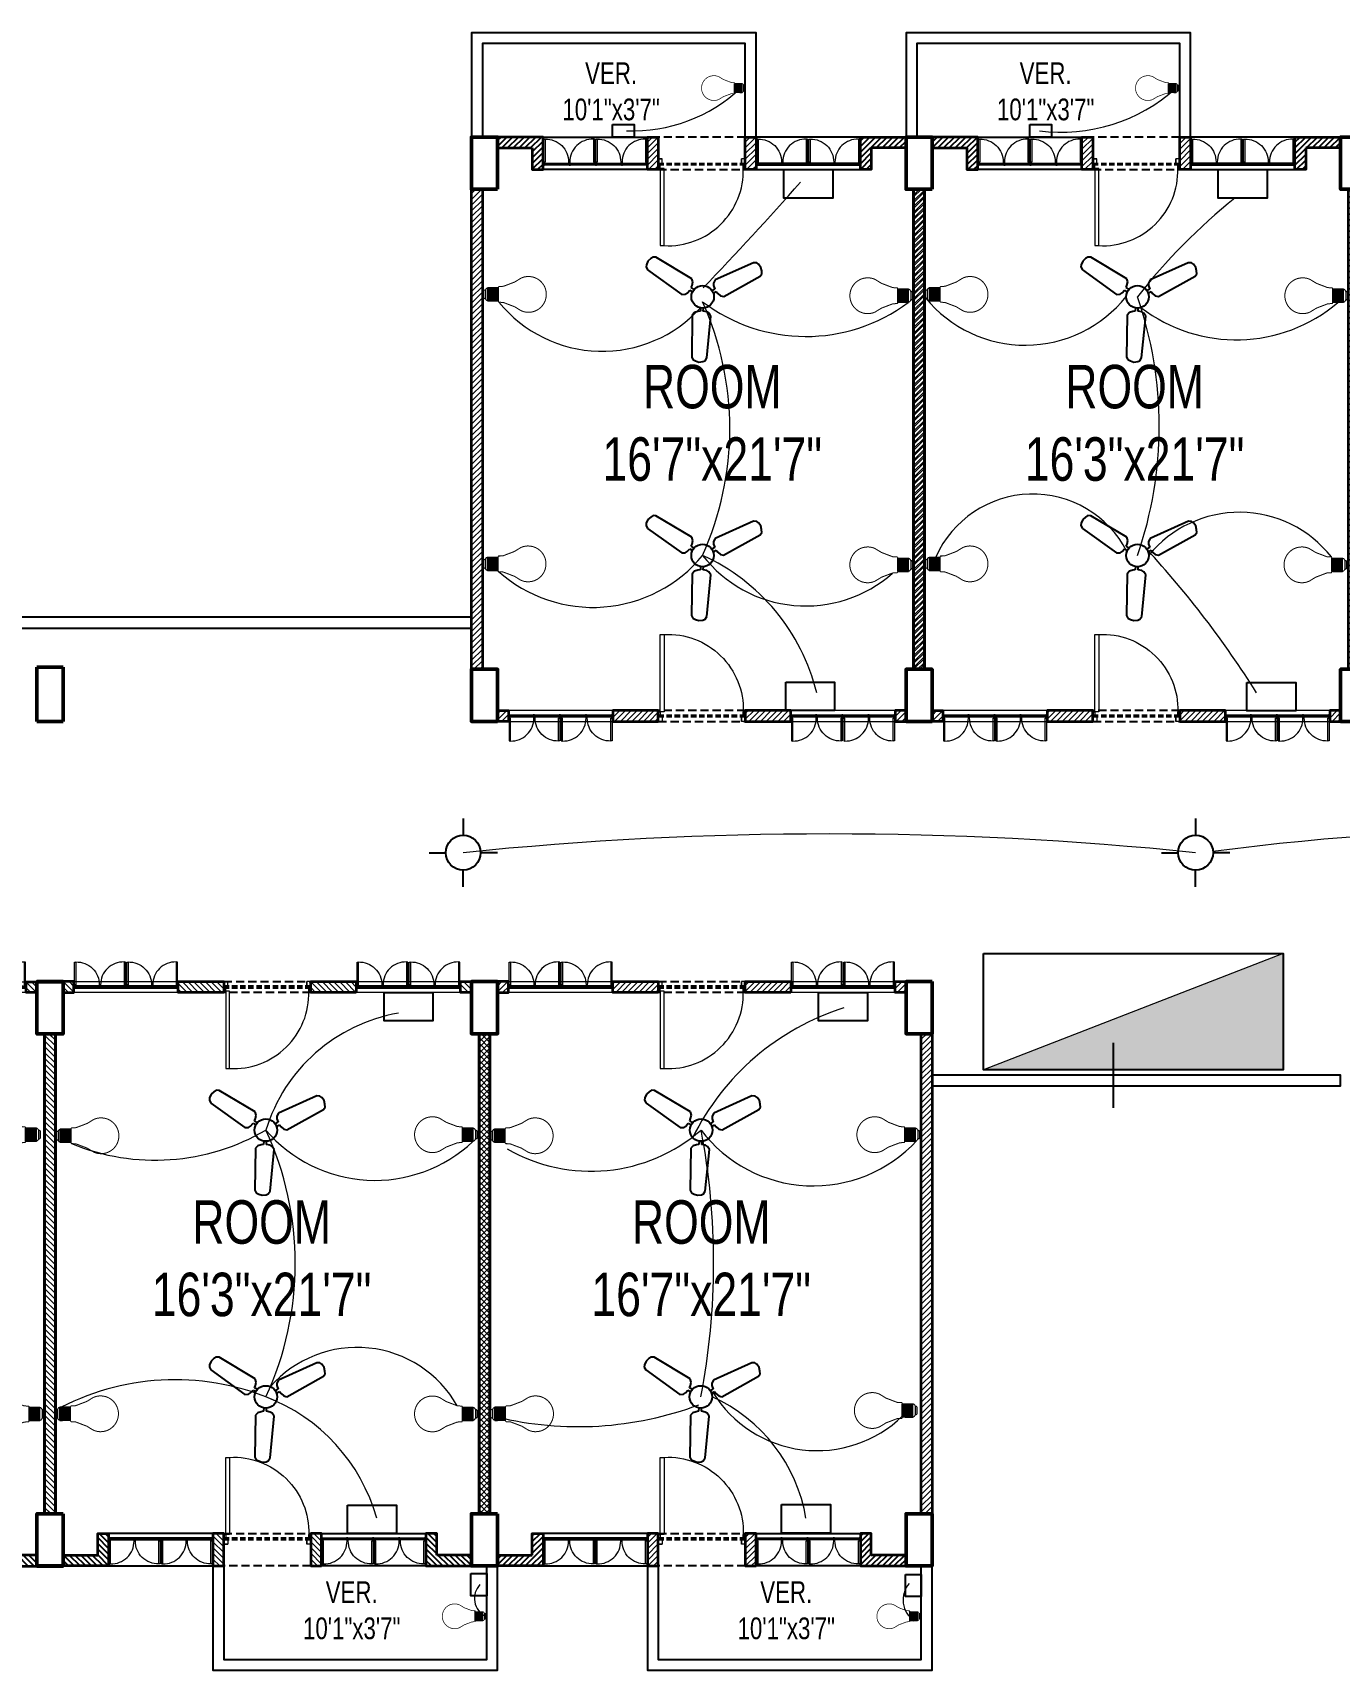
# Model space of a CAD drawing. Header units: inches. Extents: x -20263 to 10253, y -4567 to 3195.
# Drawn here: x -12902 to -12300, y 62 to 815 of the extents above; entities that cross this region are included whole.
import ezdxf

# ---------------------------------------------------------------- set-up
doc = ezdxf.new("R2010")
doc.units = ezdxf.units.IN
doc.header["$MEASUREMENT"] = 0
doc.linetypes.add('ACAD_ISO02W100', pattern=[15, 12, -3])
doc.linetypes.add('DASHED2', pattern=[0.375, 0.25, -0.125])
for name, color, linetype, lineweight in [('A-TEXT', 7, 'Continuous', 5), ('ar-DOOR-WOOD', 44, 'Continuous', 0), ('column', 1, 'Continuous', 50), ('e conduit 1', 90, 'Continuous', 5), ('e conduit 2', 210, 'Continuous', 5), ('Main Wall', 250, 'Continuous', 13), ('walll', 7, 'Continuous', 30)]:
    doc.layers.add(name, color=color, linetype=linetype, lineweight=lineweight)
doc.layers.add('hatch brick', color=32, linetype='Continuous', lineweight=0, transparency=0.4)
doc.layers.add('liveline', color=1, linetype='Continuous')
doc.styles.add('SIMPLE', font='romantic.ttf')
pattern_1 = [(45, (-68292.0052, -18580.3146), (-1.325825215, 1.325825215), [])]
pattern_2 = [(45, (-1510989.8666, -132466.5966), (-1.3258252147, 1.3258252147), [])]

# ---------------------------------------------------------------- blocks, each defined once
blk = doc.blocks.new('DOOR_45')
at = {"layer": 'ar-DOOR-WOOD'}
for p, q in [((-11008.75, 15426.44), (-11008.75, 15424.44)), ((-10968.75, 15426.44), (-11008.75, 15426.44)), ((-10968.75, 15427.44), (-10963.75, 15427.44)), ((-10968.75, 15427.44), (-10968.75, 15426.44)), ((-10968.75, 15424.44), (-10968.75, 15426.44)), ((-10968.75, 15426.44), (-10966.75, 15426.44)), ((-10966.75, 15426.44), (-10966.75, 15425.44)), ((-10966.75, 15425.44), (-10963.75, 15425.44)), ((-10963.75, 15427.44), (-10963.75, 15425.44)), ((-11008.75, 15424.44), (-10968.75, 15424.44)), ((-10968.75, 15382.44), (-10968.75, 15383.44)), ((-10968.75, 15383.44), (-10966.75, 15383.44)), ((-10968.75, 15382.44), (-10963.75, 15382.44)), ((-10966.75, 15384.44), (-10963.75, 15384.44)), ((-10966.75, 15383.44), (-10966.75, 15384.44)), ((-10963.75, 15382.44), (-10963.75, 15384.44))]:
    blk.add_line(p, q, dxfattribs=at)
for points in [[(-10968.75, 15426.44), (-11008.75, 15426.44), (-11008.75, 15424.44), (-10968.75, 15424.44)], [(-10963.75, 15427.44), (-10968.75, 15427.44), (-10968.75, 15426.44), (-10966.75, 15426.44), (-10966.75, 15425.44), (-10963.75, 15425.44)], [(-10968.75, 15383.44), (-10968.75, 15382.44), (-10963.75, 15382.44), (-10963.75, 15384.44), (-10966.75, 15384.44), (-10966.75, 15383.44)]]:
    blk.add_lwpolyline(points, close=True, dxfattribs=at)
blk.add_arc((-10969.89, 15422.35), 38.92, 176.90834, 271.67702, dxfattribs=at)
blk = doc.blocks.new('DOOR_40')
at = {"layer": 'ar-DOOR-WOOD'}
for p, q in [((-11029.1, 15421.4), (-11064.1, 15421.4)), ((-11064.1, 15421.4), (-11064.1, 15419.4)), ((-11064.1, 15419.4), (-11029.1, 15419.4)), ((-11029.1, 15422.4), (-11024.1, 15422.4)), ((-11029.1, 15422.4), (-11029.1, 15421.4)), ((-11029.1, 15419.4), (-11029.1, 15421.4)), ((-11029.1, 15421.4), (-11027.1, 15421.4)), ((-11027.1, 15421.4), (-11027.1, 15420.4)), ((-11027.1, 15420.4), (-11024.1, 15420.4)), ((-11024.1, 15422.4), (-11024.1, 15420.4)), ((-11029.1, 15383.4), (-11027.1, 15383.4)), ((-11029.1, 15382.4), (-11029.1, 15383.4)), ((-11029.1, 15382.4), (-11024.1, 15382.4)), ((-11027.1, 15383.4), (-11027.1, 15384.4)), ((-11027.1, 15384.4), (-11024.1, 15384.4)), ((-11024.1, 15382.4), (-11024.1, 15384.4))]:
    blk.add_line(p, q, dxfattribs=at)
blk.add_arc((-11029.4, 15418.2), 34.8, 178.03, 270.3561, dxfattribs=at)
blk = doc.blocks.new('room 1')
h = blk.add_hatch()
h.set_pattern_fill('ANSI31', color=256, scale=15)
h.paths.add_polyline_path([(1498318.01, 133229.01), (1498318.01, 133219.01), (1498323.01, 133219.01), (1498323.01, 133234.01), (1498302.01, 133234.01), (1498302.01, 133229.01), (1498302.01, 133229.01)])
h = blk.add_hatch()
h.set_pattern_fill('ANSI31', color=256, scale=15)
h.paths.add_polyline_path([(1498474.01, 133229.01), (1498474.01, 133219.01), (1498469.01, 133219.01), (1498469.01, 133234.01), (1498490.01, 133234.01), (1498490.01, 133229.01), (1498490.01, 133229.01)])
at = {"layer": 'hatch brick'}
h = blk.add_hatch(dxfattribs=at)
h.set_pattern_fill('ANSI31', color=256, scale=15)
h.set_pattern_definition([(45, (69, 2), (-1.3258252147, 1.3258252147), [])])
h.paths.add_polyline_path([(1498376.01, 133234.01), (1498376.01, 133219.01), (1498376.01, 133219.01), (1498371.01, 133219.01), (1498371.01, 133234.01)])
h = blk.add_hatch(dxfattribs=at)
h.set_pattern_fill('ANSI31', color=256, scale=15)
h.set_pattern_definition([(45, (114, 2), (-1.3258252147, 1.3258252147), [])])
h.paths.add_polyline_path([(1498421.01, 133234.01), (1498421.01, 133219.01), (1498421.01, 133219.01), (1498416.01, 133219.01), (1498416.01, 133234.01)])
h = blk.add_hatch(dxfattribs=at)
h.set_pattern_fill('ANSI31', color=256, scale=15)
h.paths.add_polyline_path([(1498298.51, 132989.01), (1498293.51, 132989.01), (1498293.51, 133210.01), (1498298.51, 133210.01)])
h = blk.add_hatch(dxfattribs=at)
h.set_pattern_fill('ANSI31', color=256, scale=15)
h.paths.add_polyline_path([(1498493.51, 132989.01), (1498498.51, 132989.01), (1498498.51, 133210.01), (1498493.51, 133210.01)])
h = blk.add_hatch(dxfattribs=at)
h.set_pattern_fill('ANSI31', color=256, scale=15)
h.set_pattern_definition([(45, (-14.5, 0), (-1.3258252147, 1.3258252147), [])])
h.paths.add_polyline_path([(1498302.01, 132970.01), (1498307.01, 132970.01), (1498307.01, 132965.01), (1498302.01, 132965.01)])
h = blk.add_hatch(dxfattribs=at)
h.set_pattern_fill('ANSI31', color=256, scale=15)
h.set_pattern_definition([(45, (-5, -252), (-1.3258252147, 1.3258252147), [])])
h.paths.add_polyline_path([(1498376.01, 132970.01), (1498355.01, 132970.01), (1498355.01, 132965.01), (1498376.01, 132965.01)])
h = blk.add_hatch(dxfattribs=at)
h.set_pattern_fill('ANSI31', color=256, scale=15)
h.set_pattern_definition([(45, (1.2113, 4e-09), (-1.3258252147, 1.3258252147), [])])
h.paths.add_polyline_path([(1498437.01, 132970.01), (1498416.01, 132970.01), (1498416.01, 132965.01), (1498437.01, 132965.01)])
h = blk.add_hatch(dxfattribs=at)
h.set_pattern_fill('ANSI31', color=256, scale=15)
h.paths.add_polyline_path([(1498490.01, 132970.01), (1498485.01, 132970.01), (1498485.01, 132965.01), (1498490.01, 132965.01)])
for points in [[(1498323.01, 133234.01), (1498371.01, 133234.01), (1498371.01, 133219.01), (1498323.01, 133219.01)], [(1498469.01, 133234.01), (1498421.01, 133234.01), (1498421.01, 133219.01), (1498469.01, 133219.01)]]:
    blk.add_lwpolyline(points, close=True)
at = {"linetype": 'DASHED2', "ltscale": 15}
for points in [[(1498376.01, 133219.01), (1498416.01, 133219.01), (1498416.01, 133234.01), (1498376.01, 133234.01)], [(1498376.01, 132965.01), (1498416.01, 132965.01), (1498416.01, 132970.01), (1498376.01, 132970.01)]]:
    blk.add_lwpolyline(points, close=True, dxfattribs=at)
at = {"layer": 'Main Wall', "color": 1, "lineweight": 50}
for points in [[(1498302.01, 133210.01), (1498290.01, 133210.01), (1498290.01, 133234.01), (1498302.01, 133234.01), (1498302.01, 133210.01)], [(1498502.01, 133210.01), (1498490.01, 133210.01), (1498490.01, 133234.01), (1498502.01, 133234.01), (1498502.01, 133210.01)], [(1498302.01, 132965.01), (1498290.01, 132965.01), (1498290.01, 132989.01), (1498302.01, 132989.01), (1498302.01, 132965.01)], [(1498502.01, 132965.01), (1498490.01, 132965.01), (1498490.01, 132989.01), (1498502.01, 132989.01), (1498502.01, 132965.01)]]:
    blk.add_lwpolyline(points, dxfattribs=at)
at = {"layer": 'Main Wall', "lineweight": 35}
for points in [[(1498318.01, 133229.01), (1498318.01, 133219.01), (1498323.01, 133219.01), (1498323.01, 133234.01), (1498302.01, 133234.01), (1498302.01, 133229.01), (1498302.01, 133229.01), (1498302.01, 133229.01), (1498318.01, 133229.01)], [(1498474.01, 133229.01), (1498474.01, 133219.01), (1498469.01, 133219.01), (1498469.01, 133234.01), (1498490.01, 133234.01), (1498490.01, 133229.01), (1498490.01, 133229.01), (1498490.01, 133229.01), (1498474.01, 133229.01)], [(1498376.01, 132970.01), (1498376.01, 132970.01), (1498355.01, 132970.01), (1498355.01, 132965.01), (1498376.01, 132965.01), (1498376.01, 132970.01)]]:
    blk.add_lwpolyline(points, dxfattribs=at)
for points in [[(1498376.01, 133234.01), (1498376.01, 133219.01), (1498376.01, 133219.01), (1498376.01, 133219.01), (1498371.01, 133219.01), (1498371.01, 133234.01)], [(1498421.01, 133234.01), (1498421.01, 133219.01), (1498421.01, 133219.01), (1498421.01, 133219.01), (1498416.01, 133219.01), (1498416.01, 133234.01)], [(1498298.51, 132989.01), (1498293.51, 132989.01), (1498293.51, 133210.01), (1498298.51, 133210.01)], [(1498493.51, 132989.01), (1498498.51, 132989.01), (1498498.51, 133210.01), (1498493.51, 133210.01)], [(1498302.01, 132970.01), (1498307.01, 132970.01), (1498307.01, 132965.01), (1498302.01, 132965.01)], [(1498437.01, 132970.01), (1498416.01, 132970.01), (1498416.01, 132965.01), (1498437.01, 132965.01)], [(1498490.01, 132970.01), (1498485.01, 132970.01), (1498485.01, 132965.01), (1498490.01, 132965.01)]]:
    blk.add_lwpolyline(points, close=True, dxfattribs=at)
at = {"layer": 'Main Wall', "color": 150}
for points in [[(1498371.01, 133221.01), (1498323.61, 133221.01), (1498323.61, 133222.01), (1498371.01, 133222.01)], [(1498371.01, 133221.01), (1498323.61, 133221.01), (1498323.61, 133221.51), (1498371.01, 133221.51)], [(1498421.01, 133221.01), (1498468.41, 133221.01), (1498468.41, 133222.01), (1498421.01, 133222.01)], [(1498421.01, 133221.01), (1498468.41, 133221.01), (1498468.41, 133221.51), (1498421.01, 133221.51)], [(1498307.01, 132968.01), (1498354.41, 132968.01), (1498354.41, 132967.01), (1498307.01, 132967.01)], [(1498307.01, 132968.01), (1498354.41, 132968.01), (1498354.41, 132967.51), (1498307.01, 132967.51)], [(1498437.61, 132968.01), (1498484.41, 132968.01), (1498484.41, 132967.01), (1498437.61, 132967.01)], [(1498437.61, 132968.01), (1498484.41, 132968.01), (1498484.41, 132967.51), (1498437.61, 132967.51)]]:
    blk.add_lwpolyline(points, close=True, dxfattribs=at)
at = {"layer": 'Main Wall', "color": 150, "linetype": 'DASHED2', "ltscale": 10}
for points in [[(1498376.01, 133222.01), (1498416.01, 133222.01), (1498416.01, 133221.01), (1498376.01, 133221.01)], [(1498376.01, 133222.01), (1498416.01, 133222.01), (1498416.01, 133221.51), (1498376.01, 133221.51)], [(1498376.01, 132968.01), (1498416.01, 132968.01), (1498416.01, 132967.01), (1498376.01, 132967.01)], [(1498376.01, 132968.01), (1498416.01, 132968.01), (1498416.01, 132967.51), (1498376.01, 132967.51)]]:
    blk.add_lwpolyline(points, close=True, dxfattribs=at)
at = {"layer": 'Main Wall'}
for points in [[(1498307.01, 132965.01), (1498355.01, 132965.01), (1498355.01, 132970.01), (1498307.01, 132970.01)], [(1498437.01, 132965.01), (1498485.01, 132965.01), (1498485.01, 132970.01), (1498437.01, 132970.01)]]:
    blk.add_lwpolyline(points, close=True, dxfattribs=at)
at = {"layer": 'Main Wall', "extrusion": (0, 0, -1)}
for name, p, xscale, yscale, zscale, rotation in [('DOOR_40', (-1502949.75, 129913.77), 0.2999999999999545, 0.2999999999999545, -0.2999999999999545, 270), ('DOOR_40', (-1502973.75, 129913.77), 0.2999999999999545, 0.2999999999999545, -0.2999999999999545, 270), ('DOOR_40', (-1493818.28, 129913.77), -0.2999999999999545, 0.2999999999999545, -0.2999999999999545, 90), ('DOOR_40', (-1493842.28, 129913.77), -0.2999999999999545, 0.2999999999999545, -0.2999999999999545, 90), ('DOOR_45', (-1512089.3, 142969.57), -0.8888888888889142, 0.8888888888889142, -0.8888888888889142, 270), ('DOOR_45', (-1512089.3, 123219.46), 0.8888888888889142, 0.8888888888889142, -0.8888888888889142, 270), ('DOOR_40', (-1493704.28, 136275.25), 0.2999999999999545, 0.2999999999999545, -0.2999999999999545, 90), ('DOOR_40', (-1493728.28, 136275.25), 0.2999999999999545, 0.2999999999999545, -0.2999999999999545, 90), ('DOOR_40', (-1493834.28, 136275.25), 0.2999999999999545, 0.2999999999999545, -0.2999999999999545, 90), ('DOOR_40', (-1493858.28, 136275.25), 0.2999999999999545, 0.2999999999999545, -0.2999999999999545, 90)]:
    blk.add_blockref(name, p, dxfattribs=dict(at, xscale=xscale, yscale=yscale, zscale=zscale, rotation=rotation))
at = {"layer": 'Main Wall'}
for p, xscale, yscale, zscale, rotation in [((1493720.28, 129913.77), 0.2999999999999545, 0.2999999999999545, 0.2999999999999545, 270), ((1493744.28, 129913.77), 0.2999999999999545, 0.2999999999999545, 0.2999999999999545, 270), ((1503047.75, 129913.77), -0.2999999999999545, 0.2999999999999545, 0.2999999999999546, 90), ((1503071.75, 129913.77), -0.2999999999999545, 0.2999999999999545, 0.2999999999999546, 90), ((1502933.75, 136275.25), 0.2999999999999546, 0.2999999999999546, 0.2999999999999546, 90), ((1502957.75, 136275.25), 0.2999999999999546, 0.2999999999999546, 0.2999999999999546, 90), ((1503063.75, 136275.25), 0.2999999999999546, 0.2999999999999546, 0.2999999999999546, 90), ((1503087.75, 136275.25), 0.2999999999999546, 0.2999999999999546, 0.2999999999999546, 90)]:
    blk.add_blockref('DOOR_40', p, dxfattribs=dict(at, xscale=xscale, yscale=yscale, zscale=zscale, rotation=rotation))
blk = doc.blocks.new('LED')
for p, q in [((-12.1, -25.6), (11.9, -25.6)), ((-11.6, -7.7), (11.7, -7.7)), ((-11.6, -11), (11.7, -9.6)), ((-11.6, -13.3), (11.7, -11.8)), ((-11.5, -15.5), (11.8, -14.1)), ((-11.3, -17.8), (11.9, -16.3)), ((-11.2, -20), (12.1, -18.6)), ((-11.2, -22.2), (12.1, -20.8)), ((-11.2, -24.5), (12.1, -23.1))]:
    blk.add_line(p, q)
at = {"lineweight": 9}
blk.add_line((7.8, -3.1), (-7.8, -3.1), dxfattribs=at)
for points, const_width in [([(5.3, 0), (5.4, 0), (5.7, 0), (6.1, -0.1), (6.6, -0.3), (7, -0.6), (7.2, -0.9), (7.4, -1.2), (7.5, -1.5), (7.7, -2), (7.7, -2.5), (7.8, -3.1), (7.7, -2.5), (7.7, -2), (7.5, -1.5), (7.4, -1.2), (7.2, -0.9), (7, -0.6), (6.6, -0.3), (6.1, -0.1), (5.7, 0), (5.4, 0), (5.3, 0), (-5.3, 0), (-5.4, 0), (-5.5, 0), (-5.8, 0), (-6.1, -0.1), (-6.4, -0.2), (-6.7, -0.5), (-7, -0.7), (-7.3, -1.1), (-7.6, -1.7), (-7.7, -2.3), (-7.8, -3.1), (-7.8, -3.1), (-7.9, -3.2), (-8.1, -3.2), (-8.3, -3.3), (-8.9, -3.6), (-9.6, -4.1), (-10.3, -4.7), (-11, -5.4), (-11.2, -5.9), (-11.4, -6.4), (-11.6, -7), (-11.6, -7.7), (-12.2, -7.7), (-12.1, -26)], 2), ([(-5.3, 0), (-5.4, 0), (-5.5, 0), (-5.8, 0), (-6.1, -0.1), (-6.4, -0.2), (-6.7, -0.5), (-7, -0.7), (-7.3, -1.1), (-7.6, -1.7), (-7.7, -2.3), (-7.8, -3.1)], 1), ([(-0.1, -111.1), (-0.2, -111.1), (-1, -111.1), (-1.8, -111.1), (-2.6, -111.1), (-3.4, -111), (-4.2, -110.9), (-5, -110.8), (-5.8, -110.6), (-6.6, -110.5), (-7.4, -110.3), (-8.1, -110.1), (-8.9, -109.9), (-9.6, -109.7), (-10.4, -109.5), (-11.1, -109.2), (-11.8, -108.9), (-12.5, -108.7), (-13.2, -108.3), (-13.9, -108), (-14.6, -107.7), (-15.3, -107.3), (-16, -106.9), (-16.6, -106.6), (-17.3, -106.2), (-17.9, -105.7), (-18.5, -105.3), (-19.2, -104.8), (-19.8, -104.4), (-20.4, -103.9), (-20.9, -103.4), (-21.5, -102.9), (-22.1, -102.4), (-22.6, -101.9), (-23.1, -101.3), (-23.7, -100.8), (-24.2, -100.2), (-24.6, -99.6), (-25.1, -99), (-25.6, -98.4), (-26, -97.8), (-26.5, -97.2), (-26.9, -96.5), (-27.3, -95.9), (-27.7, -95.2), (-28.1, -94.6), (-28.4, -93.9), (-28.8, -93.2), (-29.1, -92.5), (-29.4, -91.8), (-29.7, -91.1), (-30, -90.4), (-30.2, -89.6), (-30.5, -88.9), (-30.7, -88.1), (-30.9, -87.4), (-31.1, -86.6), (-31.2, -85.9), (-31.4, -85.1), (-31.5, -84.3), (-31.6, -83.5), (-31.7, -82.7), (-31.8, -81.9), (-31.8, -81.1), (-31.9, -80.3), (-31.9, -79.5), (-31.9, -78.2), (-31.8, -77), (-31.7, -75.8), (-31.5, -74.6), (-31.3, -73.4), (-31.1, -72.2), (-30.8, -71.1), (-30.4, -69.9), (-30, -68.8), (-29.6, -67.7), (-29.2, -66.6), (-22.1, -55), (-14.6, -35.3), (-14.1, -29.7), (-14.1, -27.1), (-12.1, -25.6)], 1.8), ([(-0.1, -111.1), (0, -111.1), (0.8, -111.1), (1.6, -111.1), (2.5, -111.1), (3.3, -111), (4, -110.9), (4.8, -110.8), (5.6, -110.6), (6.4, -110.5), (7.2, -110.3), (7.9, -110.1), (8.7, -109.9), (9.4, -109.7), (10.2, -109.5), (10.9, -109.2), (11.6, -108.9), (12.3, -108.7), (13, -108.3), (13.7, -108), (14.4, -107.7), (15.1, -107.3), (15.8, -106.9), (16.4, -106.6), (17.1, -106.2), (17.7, -105.7), (18.3, -105.3), (19, -104.8), (19.6, -104.4), (20.2, -103.9), (20.7, -103.4), (21.3, -102.9), (21.9, -102.4), (22.4, -101.9), (22.9, -101.3), (23.5, -100.8), (24, -100.2), (24.5, -99.6), (24.9, -99), (25.4, -98.4), (25.8, -97.8), (26.3, -97.2), (26.7, -96.5), (27.1, -95.9), (27.5, -95.2), (27.9, -94.6), (28.2, -93.9), (28.6, -93.2), (28.9, -92.5), (29.2, -91.8), (29.5, -91.1), (29.8, -90.4), (30, -89.6), (30.3, -88.9), (30.5, -88.1), (30.7, -87.4), (30.9, -86.6), (31, -85.9), (31.2, -85.1), (31.3, -84.3), (31.4, -83.5), (31.5, -82.7), (31.6, -81.9), (31.6, -81.1), (31.7, -80.3), (31.7, -79.5), (31.7, -78.2), (31.6, -77), (31.5, -75.8), (31.3, -74.6), (31.1, -73.4), (30.9, -72.2), (30.6, -71.1), (30.2, -69.9), (29.9, -68.8), (29.4, -67.7), (29, -66.6), (21.9, -55), (14.4, -35.3), (13.9, -29.7), (13.9, -27.1), (11.9, -25.6)], 1.8), ([(11.9, -26.1), (11.9, -7.7), (11.7, -7.7), (11.6, -7), (11.4, -6.4), (11.2, -5.9), (11, -5.4), (10.3, -4.7), (9.6, -4.1), (8.9, -3.6), (8.3, -3.3), (7.9, -3.2), (7.8, -3.1), (7.8, -3.1)], 2)]:
    blk.add_lwpolyline(points, dxfattribs=dict(const_width=const_width))
at = {"color": 7, "lineweight": 20}
blk.add_open_spline([(-9.8, -25.6), (-9.8, -25.6), (9.4, -25.6), (9.4, -25.6)], degree=3, dxfattribs=at)
blk = doc.blocks.new('6')
at = {"color": 7}
for p, q in [((3268, -2243), (3260, -2275)), ((3260, -2275), (3351, -2687)), ((3285, -2228), (3268, -2243)), ((3322, -2211), (3285, -2228)), ((3359, -2211), (3322, -2211)), ((3387, -2215), (3359, -2211)), ((3407, -2236), (3387, -2215)), ((3533, -2638), (3407, -2236)), ((3351, -2687), (3378, -2709)), ((3378, -2709), (3403, -2714)), ((3403, -2714), (3440, -2709)), ((3440, -2709), (3450, -2742)), ((3468, -2701), (3489, -2690)), ((3477, -2735), (3468, -2701)), ((3489, -2690), (3518, -2669)), ((3518, -2669), (3533, -2638)), ((3291, -2913), (3005, -3223)), ((3325, -2910), (3291, -2913)), ((3357, -2925), (3325, -2910)), ((3378, -2938), (3357, -2925)), ((3403, -2913), (3378, -2938)), ((3399, -2958), (3423, -2933)), ((3422, -2988), (3399, -2958)), ((3594, -2888), (3628, -2897)), ((3635, -2869), (3601, -2861)), ((3628, -2897), (3627, -2922)), ((3627, -2922), (3631, -2958)), ((3631, -2958), (3650, -2985)), ((3649, -2835), (3635, -2869)), ((3666, -2816), (3649, -2835)), ((3699, -2804), (3666, -2816)), ((4101, -2931), (3699, -2804)), ((4124, -2954), (4101, -2931)), ((4129, -2976), (4124, -2954)), ((3113, -3331), (3424, -3046)), ((3429, -3011), (3422, -2988)), ((3424, -3046), (3429, -3011)), ((3650, -2985), (4061, -3078)), ((4061, -3078), (4089, -3071)), ((4089, -3071), (4107, -3048)), ((4107, -3048), (4125, -3016)), ((4125, -3016), (4129, -2976)), ((3005, -3223), (2997, -3251)), ((2997, -3251), (3008, -3278)), ((3008, -3278), (3026, -3309)), ((3026, -3309), (3059, -3333)), ((3059, -3333), (3081, -3340)), ((3081, -3340), (3113, -3331))]:
    blk.add_line(p, q, dxfattribs=at)
blk.add_circle((3491, -2846), 113, dxfattribs=at)

msp = doc.modelspace()

# ---------------------------------------------------------------- hatches: boundary and pattern name
h = msp.add_hatch()
h.set_pattern_fill('ANSI31', color=256, scale=15)
h.set_pattern_definition(pattern_2)
h.paths.add_polyline_path([(-12671.853, 762.416), (-12671.853, 752.416), (-12666.853, 752.416), (-12666.853, 767.416), (-12687.853, 767.416), (-12687.853, 762.416), (-12687.853, 762.416)])
h = msp.add_hatch()
h.set_pattern_fill('ANSI31', color=256, scale=15)
h.set_pattern_definition(pattern_2)
h.paths.add_polyline_path([(-12515.853, 762.416), (-12515.853, 752.416), (-12520.853, 752.416), (-12520.853, 767.416), (-12499.853, 767.416), (-12499.853, 762.416), (-12499.853, 762.416)])
h = msp.add_hatch()
h.set_pattern_fill('ANSI31', color=256, scale=15)
h.set_pattern_definition(pattern_1)
h.paths.add_polyline_path([(-12671.853, 114.666), (-12671.853, 124.666), (-12666.853, 124.666), (-12666.853, 109.666), (-12687.853, 109.666), (-12687.853, 114.666), (-12687.853, 114.666)])
h = msp.add_hatch()
h.set_pattern_fill('ANSI31', color=256, scale=15)
h.set_pattern_definition(pattern_1)
h.paths.add_polyline_path([(-12515.853, 114.666), (-12515.853, 124.666), (-12520.853, 124.666), (-12520.853, 109.666), (-12499.853, 109.666), (-12499.853, 114.666), (-12499.853, 114.666)])
at = {"layer": 'hatch brick'}
h = msp.add_hatch(dxfattribs=at)
h.set_pattern_fill('ANSI31', color=256, scale=15)
h.set_pattern_definition([(45, (-1510920.8666, -132464.5966), (-1.3258252147, 1.3258252147), [])])
h.paths.add_polyline_path([(-12613.853, 767.416), (-12613.853, 752.416), (-12613.853, 752.416), (-12618.853, 752.416), (-12618.853, 767.416)])
h = msp.add_hatch(dxfattribs=at)
h.set_pattern_fill('ANSI31', color=256, scale=15)
h.set_pattern_definition([(45, (-1510875.8666, -132464.5966), (-1.3258252147, 1.3258252147), [])])
h.paths.add_polyline_path([(-12568.853, 767.416), (-12568.853, 752.416), (-12568.853, 752.416), (-12573.853, 752.416), (-12573.853, 767.416)])
h = msp.add_hatch(dxfattribs=at)
h.set_pattern_fill('ANSI31', color=256, scale=15)
h.set_pattern_definition([(45, (-1510993.3666, -132466.5966), (-1.3258252147, 1.3258252147), [])])
h.paths.add_polyline_path([(-12694.853, 522.416), (-12699.853, 522.416), (-12699.853, 743.416), (-12694.853, 743.416)])
h = msp.add_hatch(dxfattribs=at)
h.set_pattern_fill('ANSI31', color=256, scale=15)
h.set_pattern_definition(pattern_2)
h.paths.add_polyline_path([(-12496.353, 522.416), (-12491.353, 522.416), (-12491.353, 743.416), (-12496.353, 743.416)])
h = msp.add_hatch(dxfattribs=at)
h.set_pattern_fill('ANSI31', color=256, scale=15)
h.set_pattern_definition([(45, (-1511004.3666, -132466.5966), (-1.3258252147, 1.3258252147), [])])
h.paths.add_polyline_path([(-12687.853, 503.416), (-12682.853, 503.416), (-12682.853, 498.416), (-12687.853, 498.416)])
h = msp.add_hatch(dxfattribs=at)
h.set_pattern_fill('ANSI31', color=256, scale=15)
h.set_pattern_definition([(45, (-1510994.8666, -132718.5966), (-1.3258252147, 1.3258252147), [])])
h.paths.add_polyline_path([(-12613.853, 503.416), (-12634.853, 503.416), (-12634.853, 498.416), (-12613.853, 498.416)])
h = msp.add_hatch(dxfattribs=at)
h.set_pattern_fill('ANSI31', color=256, scale=15)
h.set_pattern_definition([(45, (-1510988.6553, -132466.5966), (-1.3258252147, 1.3258252147), [])])
h.paths.add_polyline_path([(-12552.853, 503.416), (-12573.853, 503.416), (-12573.853, 498.416), (-12552.853, 498.416)])
h = msp.add_hatch(dxfattribs=at)
h.set_pattern_fill('ANSI31', color=256, scale=15)
h.set_pattern_definition(pattern_2)
h.paths.add_polyline_path([(-12499.853, 503.416), (-12504.853, 503.416), (-12504.853, 498.416), (-12499.853, 498.416)])
h = msp.add_hatch(dxfattribs=at)
h.set_pattern_fill('ANSI31', color=256, scale=15)
h.set_pattern_definition([(45, (-68306.5052, -18580.3146), (-1.325825215, 1.325825215), [])])
h.paths.add_polyline_path([(-12687.853, 373.666), (-12682.853, 373.666), (-12682.853, 378.666), (-12687.853, 378.666)])
h = msp.add_hatch(dxfattribs=at)
h.set_pattern_fill('ANSI31', color=256, scale=15)
h.set_pattern_definition([(45, (-68297.0052, -18832.3146), (-1.325825215, 1.325825215), [])])
h.paths.add_polyline_path([(-12613.853, 373.666), (-12634.853, 373.666), (-12634.853, 378.666), (-12613.853, 378.666)])
h = msp.add_hatch(dxfattribs=at)
h.set_pattern_fill('ANSI31', color=256, scale=15)
h.set_pattern_definition([(45, (-68290.794, -18580.3146), (-1.325825215, 1.325825215), [])])
h.paths.add_polyline_path([(-12552.853, 373.666), (-12573.853, 373.666), (-12573.853, 378.666), (-12552.853, 378.666)])
h = msp.add_hatch(dxfattribs=at)
h.set_pattern_fill('ANSI31', color=256, scale=15)
h.set_pattern_definition(pattern_1)
h.paths.add_polyline_path([(-12499.853, 373.666), (-12504.853, 373.666), (-12504.853, 378.666), (-12499.853, 378.666)])
h = msp.add_hatch(dxfattribs=at)
h.set_pattern_fill('ANSI31', color=256, scale=15)
h.set_pattern_definition(pattern_1)
h.paths.add_polyline_path([(-12691.353, 354.666), (-12696.353, 354.666), (-12696.353, 133.666), (-12691.353, 133.666)])
h = msp.add_hatch(dxfattribs=at)
h.set_pattern_fill('ANSI31', color=256, scale=15)
h.set_pattern_definition([(45, (-68288.5052, -18580.3146), (-1.325825215, 1.325825215), [])])
h.paths.add_polyline_path([(-12492.853, 354.666), (-12487.853, 354.666), (-12487.853, 133.666), (-12492.853, 133.666)])
h = msp.add_hatch(dxfattribs=at)
h.set_pattern_fill('ANSI31', color=256, scale=15)
h.set_pattern_definition([(45, (-68223.0052, -18578.3146), (-1.325825215, 1.325825215), [])])
h.paths.add_polyline_path([(-12613.853, 109.666), (-12613.853, 124.666), (-12613.853, 124.666), (-12618.853, 124.666), (-12618.853, 109.666)])
h = msp.add_hatch(dxfattribs=at)
h.set_pattern_fill('ANSI31', color=256, scale=15)
h.set_pattern_definition([(45, (-68178.0052, -18578.3146), (-1.325825215, 1.325825215), [])])
h.paths.add_polyline_path([(-12568.853, 109.666), (-12568.853, 124.666), (-12568.853, 124.666), (-12573.853, 124.666), (-12573.853, 109.666)])
at = {"layer": 'walll', "linetype": 'ACAD_ISO02W100', "lineweight": 20}
h = msp.add_hatch(color=7, dxfattribs=at)
h.dxf.hatch_style = 1
h.paths.add_polyline_path([(-12326.212, 338.072), (-12326.212, 391.613), (-12464.182, 338.072)])

# ---------------------------------------------------------------- linework, layer by layer
at = {"color": 30, "true_color": 0xf8991e}
for p, q in [((-12703.667, 453.704), (-12703.667, 446.016)), ((-12366.58, 453.704), (-12366.58, 446.016)), ((-12719.388, 437.983), (-12711.701, 437.983)), ((-12687.946, 437.983), (-12695.633, 437.983)), ((-12382.302, 437.983), (-12374.614, 437.983)), ((-12350.859, 437.983), (-12358.546, 437.983)), ((-12703.667, 422.261), (-12703.667, 429.949)), ((-12366.58, 422.261), (-12366.58, 429.949))]:
    msp.add_line(p, q, dxfattribs=at)
at = {"color": 7, "lineweight": 20}
msp.add_line((-12326.212, 391.613), (-12464.182, 338.072), dxfattribs=at)
for points in [[(-12568.853, 767.416), (-12568.853, 815.416), (-12699.853, 815.416), (-12699.853, 767.416)], [(-12368.853, 767.416), (-12368.853, 815.416), (-12499.853, 815.416), (-12499.853, 767.416)], [(-12573.853, 767.416), (-12573.853, 810.416), (-12694.853, 810.416), (-12694.853, 767.416)], [(-12373.853, 767.416), (-12373.853, 810.416), (-12494.853, 810.416), (-12494.853, 767.416)], [(-12818.853, 109.666), (-12818.853, 61.666), (-12687.853, 61.666), (-12687.853, 109.666)], [(-12813.853, 109.666), (-12813.853, 66.666), (-12692.853, 66.666), (-12692.853, 109.666)], [(-12618.853, 109.666), (-12618.853, 61.666), (-12487.853, 61.666), (-12487.853, 109.666)], [(-12613.853, 109.666), (-12613.853, 66.666), (-12492.853, 66.666), (-12492.853, 109.666)]]:
    msp.add_lwpolyline(points)
at = {"color": 116, "true_color": 0x136734}
for points in [[(-12634.877, 773.162), (-12624.919, 773.162), (-12624.919, 767.416), (-12634.877, 767.416)], [(-12442.853, 773.162), (-12432.895, 773.162), (-12432.895, 767.416), (-12442.853, 767.416)], [(-12556.107, 752.416), (-12533.6, 752.416), (-12533.6, 739.333), (-12556.107, 739.333)], [(-12356.107, 752.416), (-12333.6, 752.416), (-12333.6, 739.333), (-12356.107, 739.333)], [(-12555.207, 516.461), (-12532.7, 516.461), (-12532.7, 503.378), (-12555.207, 503.378)], [(-12342.981, 516.373), (-12320.474, 516.373), (-12320.474, 503.289), (-12342.981, 503.289)], [(-12740.107, 373.666), (-12717.6, 373.666), (-12717.6, 360.583), (-12740.107, 360.583)], [(-12540.107, 373.666), (-12517.6, 373.666), (-12517.6, 360.583), (-12540.107, 360.583)], [(-12756.93, 137.674), (-12734.423, 137.674), (-12734.423, 124.59), (-12756.93, 124.59)], [(-12557.145, 137.898), (-12534.638, 137.898), (-12534.638, 124.815), (-12557.145, 124.815)], [(-12700.092, 106.177), (-12692.86, 106.177), (-12692.86, 95.977), (-12700.092, 95.977)], [(-12500.064, 105.795), (-12492.831, 105.795), (-12492.831, 95.594), (-12500.064, 95.594)]]:
    msp.add_lwpolyline(points, close=True, dxfattribs=at)
for points in [[(-12666.853, 767.416), (-12618.853, 767.416), (-12618.853, 752.416), (-12666.853, 752.416)], [(-12520.853, 767.416), (-12568.853, 767.416), (-12568.853, 752.416), (-12520.853, 752.416)], [(-13087.853, 541.416), (-12699.853, 541.416), (-12699.853, 546.416), (-13087.853, 546.416)], [(-12487.853, 330.604), (-12299.853, 330.604), (-12299.853, 335.604), (-12487.853, 335.604)], [(-12666.853, 109.666), (-12618.853, 109.666), (-12618.853, 124.666), (-12666.853, 124.666)], [(-12520.853, 109.666), (-12568.853, 109.666), (-12568.853, 124.666), (-12520.853, 124.666)]]:
    msp.add_lwpolyline(points, close=True)
at = {"linetype": 'DASHED2', "ltscale": 15}
for points in [[(-12613.853, 752.416), (-12573.853, 752.416), (-12573.853, 767.416), (-12613.853, 767.416)], [(-12613.853, 498.416), (-12573.853, 498.416), (-12573.853, 503.416), (-12613.853, 503.416)], [(-12613.853, 378.666), (-12573.853, 378.666), (-12573.853, 373.666), (-12613.853, 373.666)], [(-12613.853, 124.666), (-12573.853, 124.666), (-12573.853, 109.666), (-12613.853, 109.666)]]:
    msp.add_lwpolyline(points, close=True, dxfattribs=at)
at = {"color": 7, "lineweight": -3}
msp.add_lwpolyline([(-12464.182, 391.613), (-12326.212, 391.613), (-12326.212, 338.072), (-12464.182, 338.072)], close=True, dxfattribs=at)
at = {"color": 30, "true_color": 0xf8991e}
for centre in [(-12703.667, 437.983), (-12366.58, 437.983)]:
    msp.add_circle(centre, 8.034, dxfattribs=at)
at = {"layer": 'A-TEXT', "color": 3}
for centre, radius, start, end in [((-13715.887, 1774.652), 1555.551, 316.199186, 318.632223), ((-12174.148, 522.534), 278.191, 128.802052, 141.986017), ((-12565.311, 634.315), 182.003, 340.925123, 19.096549), ((-12723.423, 633.229), 142.46, 335.802088, 24.190096), ((-12632.35, 489.141), 94.098, 13.810785, 65.601807), ((-12724.185, 268.61), 455.874, 32.210337, 42.683441), ((-12720.191, 287.543), 77.704, 99.840807, 162.948424), ((-12492.973, 254.886), 117.222, 107.62817, 153.671284), ((-12927.34, 248.913), 146.368, 335.190169, 24.809126), ((-12914.402, 249.201), 326.019, 349.089771, 10.806614), ((-12824.345, 109.019), 83.967, 15.60342, 69.166089), ((-12619.546, 119.315), 74.673, 9.471958, 65.930418)]:
    msp.add_arc(centre, radius, start, end, dxfattribs=at)
at = {"layer": 'column', "ltscale": 2000}
for p, q in [((-12899.853, 523.416), (-12887.853, 523.416)), ((-12899.853, 523.416), (-12899.853, 498.416)), ((-12899.853, 523.416), (-12887.853, 523.416)), ((-12899.853, 523.416), (-12899.853, 498.416)), ((-12887.853, 523.416), (-12887.853, 498.416)), ((-12887.853, 523.416), (-12887.853, 498.416)), ((-12887.853, 498.416), (-12899.853, 498.416)), ((-12887.853, 498.416), (-12899.853, 498.416))]:
    msp.add_line(p, q, dxfattribs=at)
at = {"layer": 'e conduit 1'}
for centre, radius, start, end in [((-12535.124, -1204.521), 1651.128, 84.141177, 95.858823), ((-12196.81, -791.277), 1240.382, 82.321331, 97.493105)]:
    msp.add_arc(centre, radius, start, end, dxfattribs=at)
at = {"layer": 'e conduit 2'}
for centre, radius, start, end in [((-12625.779, 843.22), 72.98, 267.885199, 313.145421), ((-12428.304, 848.031), 78.404, 262.54846, 312.178167), ((-12444.938, 730.873), 59.287, 219.164368, 321.550126), ((-12639.71, 729.985), 61.202, 219.129469, 317.76471), ((-12545.927, 754.284), 78.672, 232.818403, 306.736599), ((-12347.804, 746.356), 72.275, 232.604546, 310.308387), ((-12441.536, 554.288), 48.799, 27.269544, 156.060804), ((-12346.414, 540.875), 53.809, 38.138516, 140.807637), ((-12643.982, 616.174), 65.264, 228.141235, 320.698506), ((-12545.975, 611.655), 60.103, 217.777473, 311.63186), ((-12845.495, 397.188), 100.733, 247.579281, 300.426886), ((-12744.351, 352.975), 65.815, 220.389092, 313.284628), ((-12644.915, 368.762), 77.396, 240.195585, 310.974322), ((-12542.523, 349.311), 64.704, 217.048008, 317.430573), ((-12752.536, 157.224), 53.05, 29.584918, 138.696007), ((-12836.306, 80.63), 114.765, 66.036461, 117.142649), ((-12540.753, 219.129), 56.379, 211.649154, 314.215613), ((-12650.703, 331.744), 157.94, 256.280322, 290.596306), ((-12689.333, 94.762), 9.162, 136.432054, 244.037946), ((-12489.654, 94.087), 11.587, 139.553645, 236.139899)]:
    msp.add_arc(centre, radius, start, end, dxfattribs=at)
at = {"layer": 'liveline'}
msp.add_line((-12404.529, 350.499), (-12404.529, 320.499), dxfattribs=at)
at = {"layer": 'Main Wall', "color": 1, "lineweight": 50}
for points in [[(-12687.853, 743.416), (-12699.853, 743.416), (-12699.853, 767.416), (-12687.853, 767.416), (-12687.853, 743.416)], [(-12487.853, 743.416), (-12499.853, 743.416), (-12499.853, 767.416), (-12487.853, 767.416), (-12487.853, 743.416)], [(-12687.853, 498.416), (-12699.853, 498.416), (-12699.853, 522.416), (-12687.853, 522.416), (-12687.853, 498.416)], [(-12487.853, 498.416), (-12499.853, 498.416), (-12499.853, 522.416), (-12487.853, 522.416), (-12487.853, 498.416)], [(-12687.853, 378.666), (-12699.853, 378.666), (-12699.853, 354.666), (-12687.853, 354.666), (-12687.853, 378.666)], [(-12487.853, 378.666), (-12499.853, 378.666), (-12499.853, 354.666), (-12487.853, 354.666), (-12487.853, 378.666)], [(-12687.853, 133.666), (-12699.853, 133.666), (-12699.853, 109.666), (-12687.853, 109.666), (-12687.853, 133.666)], [(-12487.853, 133.666), (-12499.853, 133.666), (-12499.853, 109.666), (-12487.853, 109.666), (-12487.853, 133.666)]]:
    msp.add_lwpolyline(points, dxfattribs=at)
at = {"layer": 'Main Wall', "lineweight": 35}
for points in [[(-12671.853, 762.416), (-12671.853, 752.416), (-12666.853, 752.416), (-12666.853, 767.416), (-12687.853, 767.416), (-12687.853, 762.416), (-12687.853, 762.416), (-12687.853, 762.416), (-12671.853, 762.416)], [(-12515.853, 762.416), (-12515.853, 752.416), (-12520.853, 752.416), (-12520.853, 767.416), (-12499.853, 767.416), (-12499.853, 762.416), (-12499.853, 762.416), (-12499.853, 762.416), (-12515.853, 762.416)], [(-12613.853, 503.416), (-12613.853, 503.416), (-12634.853, 503.416), (-12634.853, 498.416), (-12613.853, 498.416), (-12613.853, 503.416)], [(-12613.853, 373.666), (-12613.853, 373.666), (-12634.853, 373.666), (-12634.853, 378.666), (-12613.853, 378.666), (-12613.853, 373.666)], [(-12671.853, 114.666), (-12671.853, 124.666), (-12666.853, 124.666), (-12666.853, 109.666), (-12687.853, 109.666), (-12687.853, 114.666), (-12687.853, 114.666), (-12687.853, 114.666), (-12671.853, 114.666)], [(-12515.853, 114.666), (-12515.853, 124.666), (-12520.853, 124.666), (-12520.853, 109.666), (-12499.853, 109.666), (-12499.853, 114.666), (-12499.853, 114.666), (-12499.853, 114.666), (-12515.853, 114.666)]]:
    msp.add_lwpolyline(points, dxfattribs=at)
for points in [[(-12613.853, 767.416), (-12613.853, 752.416), (-12613.853, 752.416), (-12613.853, 752.416), (-12618.853, 752.416), (-12618.853, 767.416)], [(-12568.853, 767.416), (-12568.853, 752.416), (-12568.853, 752.416), (-12568.853, 752.416), (-12573.853, 752.416), (-12573.853, 767.416)], [(-12694.853, 522.416), (-12699.853, 522.416), (-12699.853, 743.416), (-12694.853, 743.416)], [(-12496.353, 522.416), (-12491.353, 522.416), (-12491.353, 743.416), (-12496.353, 743.416)], [(-12687.853, 503.416), (-12682.853, 503.416), (-12682.853, 498.416), (-12687.853, 498.416)], [(-12552.853, 503.416), (-12573.853, 503.416), (-12573.853, 498.416), (-12552.853, 498.416)], [(-12499.853, 503.416), (-12504.853, 503.416), (-12504.853, 498.416), (-12499.853, 498.416)], [(-12687.853, 373.666), (-12682.853, 373.666), (-12682.853, 378.666), (-12687.853, 378.666)], [(-12552.853, 373.666), (-12573.853, 373.666), (-12573.853, 378.666), (-12552.853, 378.666)], [(-12499.853, 373.666), (-12504.853, 373.666), (-12504.853, 378.666), (-12499.853, 378.666)], [(-12691.353, 354.666), (-12696.353, 354.666), (-12696.353, 133.666), (-12691.353, 133.666)], [(-12492.853, 354.666), (-12487.853, 354.666), (-12487.853, 133.666), (-12492.853, 133.666)], [(-12613.853, 109.666), (-12613.853, 124.666), (-12613.853, 124.666), (-12613.853, 124.666), (-12618.853, 124.666), (-12618.853, 109.666)], [(-12568.853, 109.666), (-12568.853, 124.666), (-12568.853, 124.666), (-12568.853, 124.666), (-12573.853, 124.666), (-12573.853, 109.666)]]:
    msp.add_lwpolyline(points, close=True, dxfattribs=at)
at = {"layer": 'Main Wall', "color": 150}
for points in [[(-12618.853, 754.416), (-12666.253, 754.416), (-12666.253, 755.416), (-12618.853, 755.416)], [(-12618.853, 754.416), (-12666.253, 754.416), (-12666.253, 754.916), (-12618.853, 754.916)], [(-12568.853, 754.416), (-12521.453, 754.416), (-12521.453, 755.416), (-12568.853, 755.416)], [(-12568.853, 754.416), (-12521.453, 754.416), (-12521.453, 754.916), (-12568.853, 754.916)], [(-12682.853, 501.416), (-12635.453, 501.416), (-12635.453, 500.416), (-12682.853, 500.416)], [(-12682.853, 501.416), (-12635.453, 501.416), (-12635.453, 500.916), (-12682.853, 500.916)], [(-12552.253, 501.416), (-12505.453, 501.416), (-12505.453, 500.416), (-12552.253, 500.416)], [(-12552.253, 501.416), (-12505.453, 501.416), (-12505.453, 500.916), (-12552.253, 500.916)], [(-12682.853, 375.666), (-12635.453, 375.666), (-12635.453, 376.666), (-12682.853, 376.666)], [(-12682.853, 375.666), (-12635.453, 375.666), (-12635.453, 376.166), (-12682.853, 376.166)], [(-12552.253, 375.666), (-12505.453, 375.666), (-12505.453, 376.666), (-12552.253, 376.666)], [(-12552.253, 375.666), (-12505.453, 375.666), (-12505.453, 376.166), (-12552.253, 376.166)], [(-12618.853, 122.666), (-12666.253, 122.666), (-12666.253, 121.666), (-12618.853, 121.666)], [(-12618.853, 122.666), (-12666.253, 122.666), (-12666.253, 122.166), (-12618.853, 122.166)], [(-12568.853, 122.666), (-12521.453, 122.666), (-12521.453, 121.666), (-12568.853, 121.666)], [(-12568.853, 122.666), (-12521.453, 122.666), (-12521.453, 122.166), (-12568.853, 122.166)]]:
    msp.add_lwpolyline(points, close=True, dxfattribs=at)
at = {"layer": 'Main Wall', "color": 150, "linetype": 'DASHED2', "ltscale": 10}
for points in [[(-12613.853, 755.416), (-12573.853, 755.416), (-12573.853, 754.416), (-12613.853, 754.416)], [(-12613.853, 755.416), (-12573.853, 755.416), (-12573.853, 754.916), (-12613.853, 754.916)], [(-12613.853, 501.416), (-12573.853, 501.416), (-12573.853, 500.416), (-12613.853, 500.416)], [(-12613.853, 501.416), (-12573.853, 501.416), (-12573.853, 500.916), (-12613.853, 500.916)], [(-12613.853, 375.666), (-12573.853, 375.666), (-12573.853, 376.666), (-12613.853, 376.666)], [(-12613.853, 375.666), (-12573.853, 375.666), (-12573.853, 376.166), (-12613.853, 376.166)], [(-12613.853, 121.666), (-12573.853, 121.666), (-12573.853, 122.666), (-12613.853, 122.666)], [(-12613.853, 121.666), (-12573.853, 121.666), (-12573.853, 122.166), (-12613.853, 122.166)]]:
    msp.add_lwpolyline(points, close=True, dxfattribs=at)
at = {"layer": 'Main Wall'}
for points in [[(-12682.853, 498.416), (-12634.853, 498.416), (-12634.853, 503.416), (-12682.853, 503.416)], [(-12552.853, 498.416), (-12504.853, 498.416), (-12504.853, 503.416), (-12552.853, 503.416)], [(-12682.853, 378.666), (-12634.853, 378.666), (-12634.853, 373.666), (-12682.853, 373.666)], [(-12552.853, 378.666), (-12504.853, 378.666), (-12504.853, 373.666), (-12552.853, 373.666)]]:
    msp.add_lwpolyline(points, close=True, dxfattribs=at)

# ---------------------------------------------------------------- block references
at = {"color": 1}
for p, xscale, yscale, zscale, rotation in [((-12574.024, 789.968), -0.1793349189005943, 0.1793349189005943, 0.1793349189005943, 269.9999999998945), ((-12374.284, 789.968), -0.1793349189005943, 0.1793349189005943, 0.1793349189005943, 269.9999999998945), ((-12694.208, 695.002), 0.2590482185936613, 0.2590482185936613, 0.2590482185936613, 90), ((-12496.882, 694.391), -0.2590482185936613, 0.2590482185936613, 0.2590482185936613, 270), ((-12490.936, 695.002), 0.2590482185936613, 0.2590482185936613, 0.2590482185936613, 90), ((-12296.69, 694.391), -0.2590482185936613, 0.2590482185936613, 0.2590482185936613, 270), ((-12694.361, 570.959), 0.2590482185936613, 0.2590482185936613, 0.2590482185936613, 90), ((-12496.906, 570.515), -0.2590482185936613, 0.2590482185936613, 0.2590482185936613, 270), ((-12490.947, 570.959), 0.2590482185936613, 0.2590482185936613, 0.2590482185936613, 90), ((-12297.07, 570.515), -0.2590482185936613, 0.2590482185936613, 0.2590482185936613, 270), ((-12898.288, 308.218), -0.2590482185936613, 0.2590482185936613, 0.2590482185936613, 270), ((-12697.239, 308.218), -0.2590482185936613, 0.2590482185936613, 0.2590482185936613, 270), ((-12493.665, 308.218), -0.2590482185936613, 0.2590482185936613, 0.2590482185936613, 270), ((-12890.938, 307.71), 0.2590482185936613, 0.2590482185936613, 0.2590482185936613, 90), ((-12691.081, 307.71), 0.2590482185936613, 0.2590482185936613, 0.2590482185936613, 90), ((-12494.803, 181.255), -0.2590482185936613, 0.2590482185936613, 0.2590482185936613, 269.9999999998945), ((-12896.687, 179.658), -0.2590482185936613, 0.2590482185936613, 0.2590482185936613, 269.9999999998945), ((-12891.146, 179.734), 0.2590482185936613, 0.2590482185936613, 0.2590482185936613, 90), ((-12697.263, 179.683), -0.2590482185936613, 0.2590482185936613, 0.2590482185936613, 269.9999999998945), ((-12690.916, 179.734), 0.2590482185936613, 0.2590482185936613, 0.2590482185936613, 90), ((-12693.344, 86.525), -0.1793349189005943, 0.1793349189005943, 0.1793349189005943, 269.9999999998945), ((-12493.329, 86.525), -0.1793349189005943, 0.1793349189005943, 0.1793349189005943, 269.9999999998945)]:
    msp.add_blockref('LED', p, dxfattribs=dict(at, xscale=xscale, yscale=yscale, zscale=zscale, rotation=rotation))
at = {"extrusion": (0, 0, -1), "xscale": -1, "zscale": -1}
msp.add_blockref('room 1', (1510789.867, -132466.597), dxfattribs=at)
at = {"color": 40, "true_color": 0xf8d731, "xscale": 0.04578869434389712, "yscale": 0.04578869434389712, "zscale": 0.04578869434389712, "rotation": 41.8550425353075}
for p in [(-12799.46, 684.246), (-12599.332, 684.246), (-12799.488, 565.223), (-12599.31, 565.223), (-13000.488, 300.715), (-12800.173, 300.715), (-13000.489, 177.883), (-12800.284, 177.883)]:
    msp.add_blockref('6', p, dxfattribs=at)
at = {"xscale": -1, "rotation": 180}
for p in [(-1511389.867, 133343.617), (-1511189.867, 133343.679)]:
    msp.add_blockref('room 1', p, dxfattribs=at)
at = {"layer": 'Main Wall', "extrusion": (0, 0, -1)}
for name, p, xscale, yscale, zscale, rotation in [('DOOR_40', (8040.12, -2552.824), 0.2999999999999545, 0.2999999999999545, -0.2999999999999545, 270), ('DOOR_40', (8016.12, -2552.824), 0.2999999999999545, 0.2999999999999545, -0.2999999999999545, 270), ('DOOR_40', (7942.12, -2552.824), 0.2999999999999545, 0.2999999999999545, -0.2999999999999546, 270), ('DOOR_40', (7918.12, -2552.824), 0.2999999999999545, 0.2999999999999545, -0.2999999999999546, 270), ('DOOR_45', (-1099.431, -9247.139), 0.8888888888889142, 0.8888888888889142, -0.8888888888889142, 270), ('DOOR_40', (17285.587, 3808.657), 0.2999999999999545, 0.2999999999999545, -0.2999999999999545, 90), ('DOOR_40', (17261.587, 3808.657), 0.2999999999999545, 0.2999999999999545, -0.2999999999999545, 90), ('DOOR_40', (17155.587, 3808.657), 0.2999999999999545, 0.2999999999999545, -0.2999999999999545, 90), ('DOOR_40', (17131.587, 3808.657), 0.2999999999999545, 0.2999999999999545, -0.2999999999999545, 90), ('DOOR_40', (8056.12, -2931.574), 0.2999999999999546, 0.2999999999999546, -0.2999999999999546, 270), ('DOOR_40', (8032.12, -2931.574), 0.2999999999999546, 0.2999999999999546, -0.2999999999999546, 270), ('DOOR_40', (7926.12, -2931.574), 0.2999999999999546, 0.2999999999999546, -0.2999999999999546, 270), ('DOOR_40', (7902.12, -2931.574), 0.2999999999999546, 0.2999999999999546, -0.2999999999999546, 270), ('DOOR_45', (-1099.431, -9625.889), 0.8888888888889142, 0.8888888888889142, -0.8888888888889142, 270), ('DOOR_40', (17269.587, 3429.907), 0.2999999999999545, 0.2999999999999545, -0.2999999999999545, 90), ('DOOR_40', (17245.587, 3429.907), 0.2999999999999545, 0.2999999999999545, -0.2999999999999545, 90), ('DOOR_40', (17171.587, 3429.907), 0.2999999999999545, 0.2999999999999545, -0.2999999999999545, 90), ('DOOR_40', (17147.587, 3429.907), 0.2999999999999545, 0.2999999999999545, -0.2999999999999545, 90)]:
    msp.add_blockref(name, p, dxfattribs=dict(at, xscale=xscale, yscale=yscale, zscale=zscale, rotation=rotation))
at = {"layer": 'Main Wall'}
for name, p, xscale, yscale, zscale, rotation in [('DOOR_40', (-17269.587, -2552.824), 0.2999999999999545, 0.2999999999999545, 0.2999999999999545, 270), ('DOOR_40', (-17245.587, -2552.824), 0.2999999999999545, 0.2999999999999545, 0.2999999999999545, 270), ('DOOR_40', (-17171.587, -2552.824), 0.2999999999999545, 0.2999999999999545, 0.2999999999999545, 270), ('DOOR_40', (-17147.587, -2552.824), 0.2999999999999545, 0.2999999999999545, 0.2999999999999545, 270), ('DOOR_45', (1099.431, 10502.972), 0.8888888888889142, 0.8888888888889142, 0.8888888888889142, 90), ('DOOR_40', (-8056.12, 3808.657), 0.2999999999999546, 0.2999999999999546, 0.2999999999999546, 90), ('DOOR_40', (-8032.12, 3808.657), 0.2999999999999546, 0.2999999999999546, 0.2999999999999546, 90), ('DOOR_40', (-7926.12, 3808.657), 0.2999999999999546, 0.2999999999999546, 0.2999999999999546, 90), ('DOOR_40', (-7902.12, 3808.657), 0.2999999999999546, 0.2999999999999546, 0.2999999999999546, 90), ('DOOR_40', (-17285.587, -2931.574), 0.2999999999999545, 0.2999999999999545, 0.2999999999999545, 270), ('DOOR_40', (-17261.587, -2931.574), 0.2999999999999545, 0.2999999999999545, 0.2999999999999545, 270), ('DOOR_40', (-17155.587, -2931.574), 0.2999999999999545, 0.2999999999999545, 0.2999999999999545, 270), ('DOOR_40', (-17131.587, -2931.574), 0.2999999999999545, 0.2999999999999545, 0.2999999999999545, 270), ('DOOR_45', (1099.431, 10124.222), 0.8888888888889142, 0.8888888888889142, 0.8888888888889142, 90), ('DOOR_40', (-8040.12, 3429.907), 0.2999999999999545, 0.2999999999999545, 0.2999999999999545, 90), ('DOOR_40', (-8016.12, 3429.907), 0.2999999999999545, 0.2999999999999545, 0.2999999999999545, 90), ('DOOR_40', (-7942.12, 3429.907), 0.2999999999999545, 0.2999999999999545, 0.2999999999999545, 90), ('DOOR_40', (-7918.12, 3429.907), 0.2999999999999545, 0.2999999999999545, 0.2999999999999545, 90)]:
    msp.add_blockref(name, p, dxfattribs=dict(at, xscale=xscale, yscale=yscale, zscale=zscale, rotation=rotation))

# ---------------------------------------------------------------- texts
at = {"layer": 'A-TEXT', "attachment_point": 9, "style": 'SIMPLE'}
for s, insert, char_height, width in [('\\pxqc;{\\fSwis721 LtCn BT|b0|i0|c0|p34;VER.\\P10\'1"x3\'7"}', (-12598.853, 774.984), 10, 73.45933), ('\\pxqc;{\\fSwis721 LtCn BT|b0|i0|c0|p34;VER.\\P10\'1"x3\'7"}', (-12398.853, 774.984), 10, 73.45933), ('\\pxqc;{\\fSwis721 LtCn BT|b0|i0|c0|p34;ROOM\\P16\'3"x21\'7"}', (-12321.182, 608.913), 20, 146.91866), ('\\pxqc;{\\fSwis721 LtCn BT|b0|i0|c0|p34;ROOM\\P16\'3"x21\'7"}', (-12722.986, 224.373), 20, 146.91866), ('\\pxqc;{\\fSwis721 LtCn BT|b0|i0|c0|p34;ROOM\\P16\'7"x21\'7"}', (-12520.648, 224.373), 20, 146.91866), ('\\pxqc;{\\fSwis721 LtCn BT|b0|i0|c0|p34;VER.\\P10\'1"x3\'7"}', (-12718.248, 75.82), 10, 73.45933), ('\\pxqc;{\\fSwis721 LtCn BT|b0|i0|c0|p34;VER.\\P10\'1"x3\'7"}', (-12518.248, 75.82), 10, 73.45933)]:
    msp.add_mtext(s, dxfattribs=dict(at, insert=insert, char_height=char_height, width=width))
at = {"layer": 'A-TEXT', "color": 7, "insert": (-12515.563, 608.913), "char_height": 20, "width": 146.91866, "attachment_point": 9, "style": 'SIMPLE'}
msp.add_mtext('\\pxqc;{\\fSwis721 LtCn BT|b0|i0|c0|p34;ROOM\\P16\'7"x21\'7"}', dxfattribs=at)

doc.saveas('drawing.dxf')
